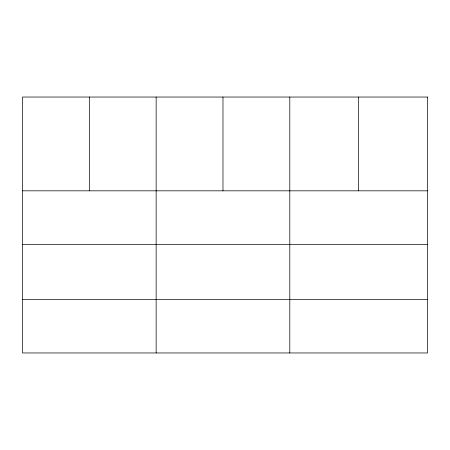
<?xml version="1.0" encoding="UTF-8"?>
<svg xmlns="http://www.w3.org/2000/svg" width="450" height="450" viewBox="0 0 450 450"><rect width="100%" height="100%" fill="white"/><g stroke="black" fill="none" stroke-linecap="round" stroke-linejoin="round"><path stroke-width="0.67" d="M22.5 190.828L427.5 190.828M22.5 244.333L427.5 244.333M22.5 299.458L427.5 299.458M358.65 97.037L358.65 190.828M289.8 97.037L289.8 352.963M222.975 97.037L222.975 190.828M156.15 97.037L156.15 352.963M89.325 97.037L89.325 190.828M427.5 97.037L22.5 97.037L22.5 352.963L427.5 352.963L427.5 97.037"/></g></svg>
